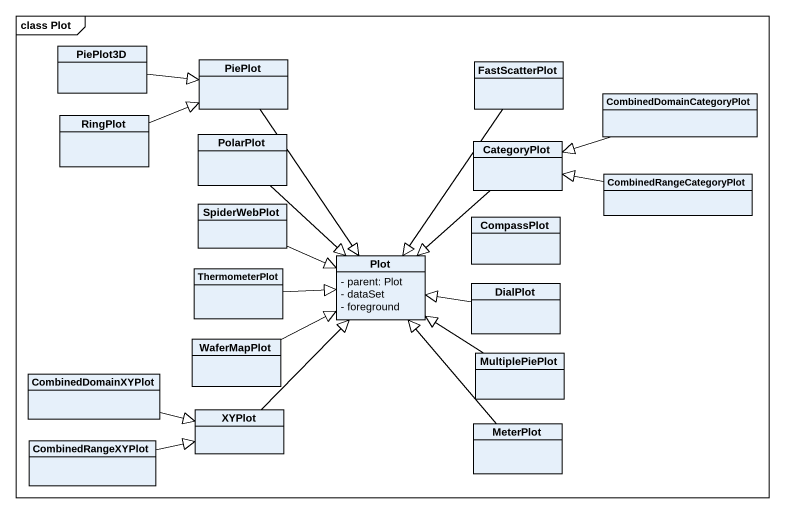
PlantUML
@startuml
mainframe class Plot
hide circle
hide empty members
skinparam classAttributeIconSize 0
class PiePlot3D
class PiePlot
class FastScatterPlot
class RingPlot
class CombinedDomainCategoryPlot
class PolarPlot
class CategoryPlot
class SpiderWebPlot
class CombinedRangeCategoryPlot
class CompassPlot
class ThermometerPlot
class Plot {
  - parent: Plot
  - dataSet
  - foreground
}
class DialPlot
class WaferMapPlot
class CombinedDomainXYPlot
class MultiplePiePlot
class XYPlot
class MeterPlot
class CombinedRangeXYPlot
PiePlot3D -right-|> PiePlot
PiePlot --|> Plot
FastScatterPlot --|> Plot
RingPlot -right-|> PiePlot
CombinedDomainCategoryPlot -left-|> CategoryPlot
PolarPlot --|> Plot
CategoryPlot --|> Plot
SpiderWebPlot -right-|> Plot
CombinedRangeCategoryPlot -left-|> CategoryPlot
ThermometerPlot -right-|> Plot
DialPlot -left-|> Plot
WaferMapPlot -right-|> Plot
CombinedDomainXYPlot -right-|> XYPlot
MultiplePiePlot -up-|> Plot
XYPlot -up-|> Plot
MeterPlot -up-|> Plot
CombinedRangeXYPlot -right-|> XYPlot
@enduml
